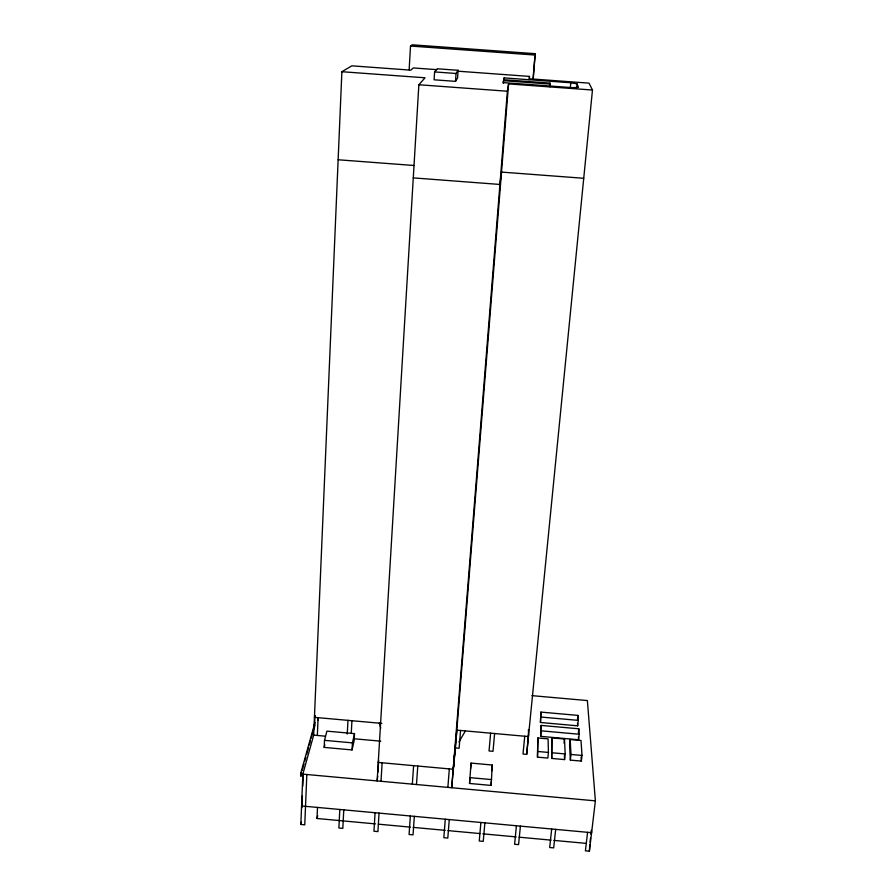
<?xml version="1.0" encoding="UTF-8"?>
<svg xmlns="http://www.w3.org/2000/svg" width="896" height="896" viewBox="0 0 896 896"><rect width="100%" height="100%" fill="white"/><g stroke="black" fill="none" stroke-linecap="round" stroke-linejoin="round"><path stroke-width="1.34" d="M524.742 736.232L523.006 754.018L526.691 754.354L528.461 734.63M303.139 776.115L300.619 775.891L300.72 773.338L315.011 722.422M306.835 774.502L304.763 824.835L300.832 824.466L302.848 774.144L313.678 735.123L341.88 71.714L351.837 65.834L410.861 70.146L413.246 67.939L436.766 69.653M302.019 807.654L302.4 795.827M302.792 786.162L303.296 773.73M314.451 727.742L314.966 715.467L314.44 717.349L381.83 723.397M317.341 735.448L318.114 717.674M375.525 823.906L317.005 818.496L317.498 807.442M324.184 747.41L324.509 740.354L326.917 731.147L354.514 733.634L354.144 740.622L352.061 749.93L324.184 747.41L324.867 744.755M491.109 785.422L492.296 765.027L471.061 763.101L469.526 783.462L491.109 785.422L491.288 781.424M339.819 809.48L338.878 827.994L342.821 828.363L343.773 809.85M347.267 734.037L347.962 720.35M351.277 733.018L351.926 720.709M352.061 749.93L352.43 742.874L354.514 733.634M409.147 69.776L410.514 46.043L412.25 44.8L535.181 53.682L533.254 78.758M375.066 812.728L373.957 831.242L377.91 831.611L379.042 813.098M341.88 71.714L425.051 77.795L418.858 84.75L377.149 780.931L377.698 776.16M377.944 772.195L378.571 761.656M381.002 781.278L382.133 762.787M434.594 71.915L434.09 79.8L455.515 81.368L457.587 77.974L458.114 70.302L437.259 68.779L434.594 71.915L456.053 73.483L458.114 70.302M455.515 81.368L456.053 73.483M412.328 784.146L413.616 765.643M410.357 815.987L409.08 834.501L413.034 834.859L414.333 816.357M416.483 784.515L417.782 766.024M445.29 819.202L443.834 837.715L447.798 838.085L449.277 819.571M447.866 787.382L449.333 768.891M503.328 83.406L503.541 80.685L550.189 84.09L549.942 86.811M503.91 80.562L504.123 77.896L570.797 82.768L577.091 83.899L578.469 87.371L572.51 87.662L503.138 82.6L503.541 80.685M526.691 754.354L592.469 90.026L508.581 83.899L507.382 91.235L451.73 787.741L453.41 767.122M453.522 768.443L454.978 750.299M453.734 766.237L455.179 748.115M455.246 749.885L508.581 83.899M460.555 730.464L459.11 748.25L455.426 747.925M470.579 768.835L471.061 763.101M469.526 783.462L470.019 777.638L491.635 779.598M529.155 79.744L529.435 76.406L457.509 71.165M533.042 78.792L535.181 53.682M480.894 822.483L479.259 840.997L483.235 841.366L484.893 822.853M490.627 733.174L489.048 750.96L493.013 751.318L494.614 733.533M549.774 85.792L550.01 83.104L503.742 79.722L504.123 77.896M491.781 770.762L492.296 765.027M570.304 88.077L570.797 82.768M576.71 87.909L577.091 83.899M516.41 825.754L514.595 844.267L518.571 844.637L520.408 826.123M537.891 737.957L537.477 757.142L547.837 758.072L548.419 752.438L548.083 738.875L537.891 737.957L537.477 757.142M540.926 712.096L540.456 722.49L577.651 725.827L578.267 720.373L577.931 715.4L540.926 712.096L540.456 722.49M541.15 725.424L540.68 736.366L578.558 739.76L579.174 734.238L578.816 728.795L541.15 725.424L540.68 736.366M551.858 737.878L551.712 758.43L564.57 759.584L565.186 753.939L564.491 739.01L551.858 737.878L551.712 758.43M551.678 829.013L549.685 847.526L553.672 847.885L555.688 829.371M564.032 743.176L564.491 739.01M570.181 739.525L569.576 745.08L570.36 760.11L581.37 761.107L582.019 755.462L581 740.488L570.181 739.525L570.987 754.466L570.36 760.11M577.483 719.466L577.931 715.4M578.357 732.917L578.816 728.795M587.586 832.317L585.413 850.83L589.4 851.2L595.381 800.856L587.373 700.56L531.978 695.643M589.714 844.85L589.4 851.2M590.027 842.206L590.498 838.253M590.957 834.288L591.427 830.334L591.606 832.686L301.571 805.963L302.187 803.701M378.65 760.334L378.258 762.44L453.208 769.25L456.859 730.139L528.461 736.568L528.461 729.49M317.005 818.496L317.677 815.786M300.832 824.466L301.437 822.17M317.744 720.518L318.438 717.976M300.619 775.891L301.37 773.203M302.131 770.515L304.002 763.795M304.763 761.107L305.883 757.086M306.634 754.398L308.515 747.678M309.266 744.99L310.397 740.958M311.147 738.27L314.91 724.842M458.931 741.955L465.248 731.203M410.514 46.043L535.282 55.059M418.858 84.75L507.382 91.235M338.139 159.768L414.131 165.502M583.733 178.282L501.525 172.088L499.934 184.453L413.28 177.89M541.016 717.046L578.267 720.373M541.24 730.834L579.174 734.238M538.059 751.498L548.419 752.438M552.306 752.786L565.186 753.939M570.987 754.466L582.019 755.462M313.678 735.123L325.438 736.187M353.696 738.741L380.755 741.182M324.509 740.354L352.43 742.874M300.72 773.338L303.24 773.573M302.848 774.144L595.381 800.856M378.314 824.163L410.357 827.131M413.146 827.389L445.189 830.346M447.978 830.603L480.021 833.571M482.81 833.829L516.253 836.92M519.042 837.178L551.085 840.134M553.874 840.392L585.917 843.349M592.469 90.026L589.03 83.138L529.458 78.792L529.435 76.406M379.277 722.859L380.755 728.19M550.01 83.104L550.189 84.09M581.101 756.997L581.37 761.107M577.494 723.318L577.651 725.827M578.379 737.027L578.558 739.76M564.379 755.496L564.57 759.584"/></g></svg>
